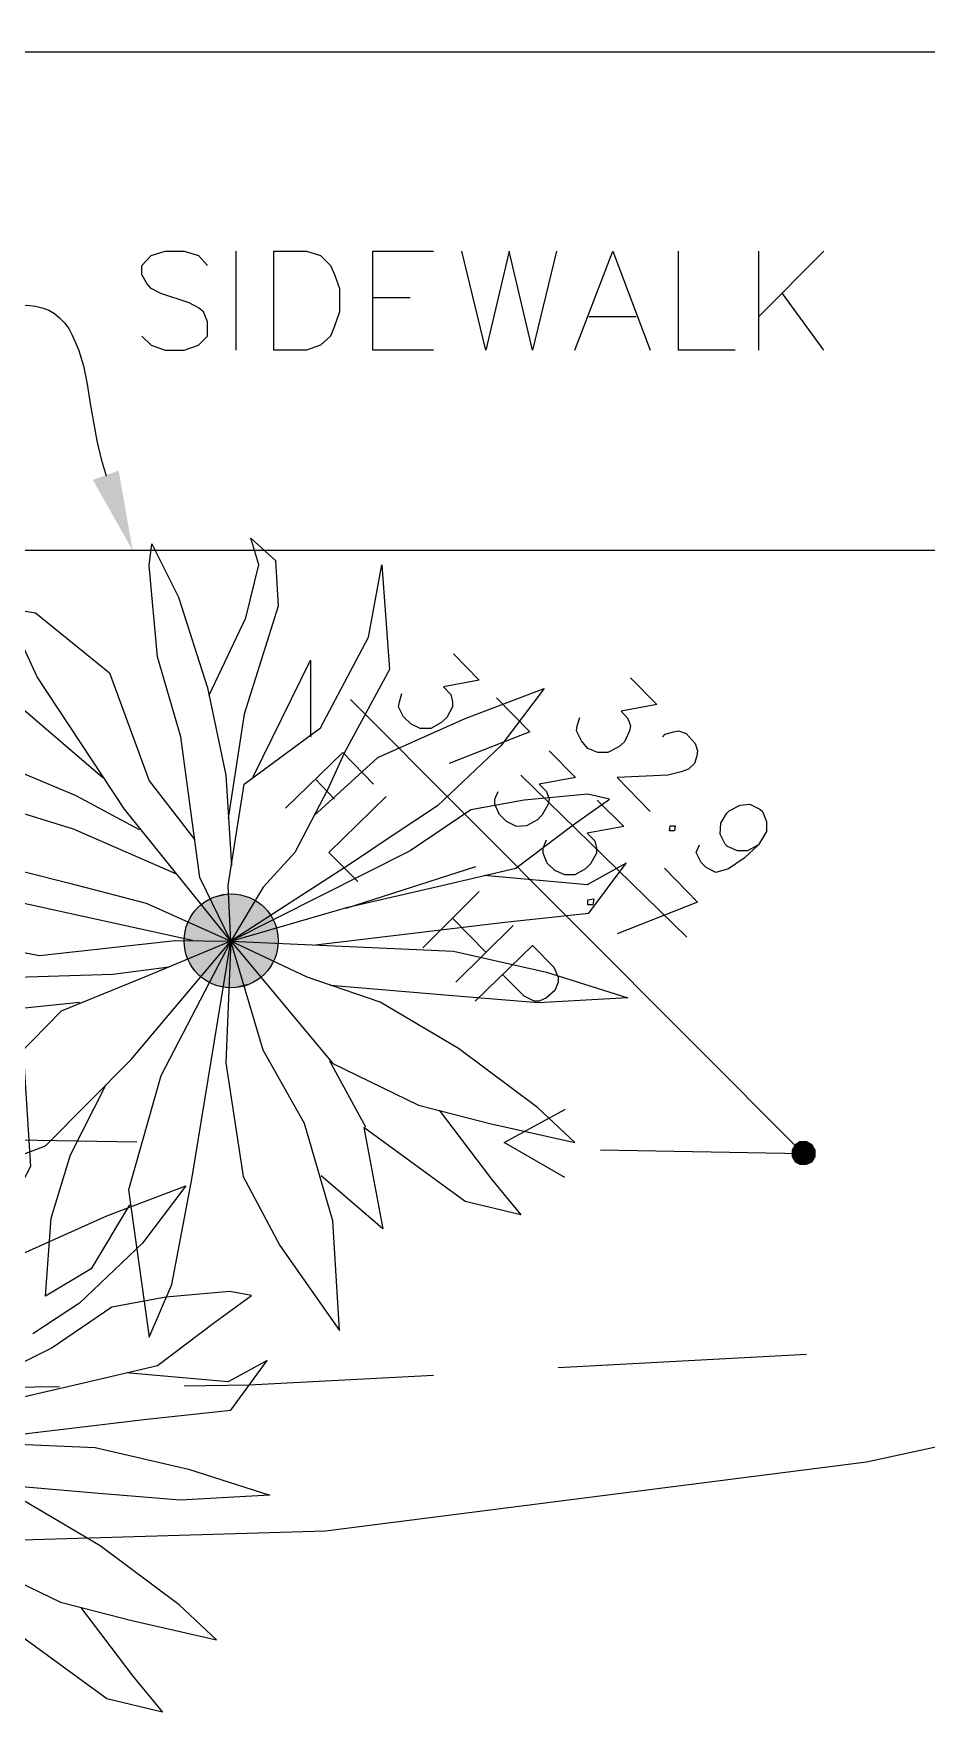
# Model space of a CAD drawing. Header units: millimetres. Extents: x -419 to 20046, y -14642 to 2638.
# Drawn here: x 9.318 to 10.213, y 8.367 to 10.064 of the extents above; entities that cross this region are included whole.
import ezdxf

# ---------------------------------------------------------------- set-up
doc = ezdxf.new("R2010")
doc.units = ezdxf.units.MM
for name, color, linetype in [('PDF11_----LN02', 7, 'Continuous'), ('PDF11_----LN03', 7, 'Continuous'), ('PDF11_----TX00', 7, 'Continuous'), ('PDF11_PR-swale', 7, 'Continuous'), ('PDF11_PRPN$PRPNCW', 7, 'Continuous'), ('PDF11_PRPN$PRPNSW', 7, 'Continuous')]:
    doc.layers.add(name, color=color, linetype=linetype)
doc.layers.add('PDF11_0', color=7, linetype='Continuous', true_color=0xb3b3b3)
doc.layers.add('PDF11_EXTO$EXLSTR', color=7, linetype='Continuous', true_color=0xb3b3b3)

msp = doc.modelspace()

# ---------------------------------------------------------------- hatches: boundary and pattern name
at = {"layer": 'PDF11_0', "transparency": 33554559}
for points in [[(9.4174, 9.5458), (9.4033, 9.6258), (9.3774, 9.6166)], [(10.0816, 8.9507), (10.0783, 8.9449), (10.09, 8.9415)], [(10.09, 8.9415), (10.0783, 8.9449), (10.0783, 8.9382)], [(10.09, 8.9415), (10.0783, 8.9382), (10.0816, 8.9324)], [(10.09, 8.9415), (10.0866, 8.954), (10.0816, 8.9507)], [(10.0816, 8.9324), (10.0866, 8.9299), (10.09, 8.9415)], [(10.09, 8.9415), (10.0933, 8.954), (10.0866, 8.954)], [(10.09, 8.9415), (10.0866, 8.9299), (10.0933, 8.9299)], [(10.0991, 8.9507), (10.0933, 8.954), (10.09, 8.9415)], [(10.09, 8.9415), (10.1025, 8.9449), (10.0991, 8.9507)], [(10.09, 8.9415), (10.1025, 8.9382), (10.1025, 8.9449)], [(10.0991, 8.9324), (10.1025, 8.9382), (10.09, 8.9415)], [(10.09, 8.9415), (10.0933, 8.9299), (10.0991, 8.9324)]]:
    msp.add_hatch(color=7, dxfattribs=at).paths.add_polyline_path(points)
at = {"layer": 'PDF11_EXTO$EXLSTR', "transparency": 33554559}
for points in [[(9.5366, 9.1966), (9.4799, 9.1849), (9.4766, 9.1816)], [(9.5366, 9.1966), (9.4766, 9.1816), (9.5408, 9.1941)], [(9.5324, 9.1982), (9.4824, 9.1882), (9.4799, 9.1849)], [(9.5324, 9.1982), (9.4799, 9.1849), (9.5366, 9.1966)], [(9.5283, 9.1999), (9.4866, 9.1916), (9.4824, 9.1882)], [(9.5283, 9.1999), (9.4824, 9.1882), (9.5324, 9.1982)], [(9.5241, 9.2007), (9.4899, 9.1941), (9.4866, 9.1916)], [(9.5241, 9.2007), (9.4866, 9.1916), (9.5283, 9.1999)], [(9.5191, 9.2016), (9.4941, 9.1966), (9.4899, 9.1941)], [(9.5191, 9.2016), (9.4899, 9.1941), (9.5241, 9.2007)], [(9.5149, 9.2016), (9.4974, 9.1982), (9.4941, 9.1966)], [(9.5149, 9.2016), (9.4941, 9.1966), (9.5191, 9.2016)], [(9.5066, 9.2007), (9.5091, 9.2016), (9.4974, 9.1982)], [(9.5091, 9.2016), (9.4974, 9.1982), (9.5149, 9.2016)], [(9.5558, 9.1782), (9.4691, 9.1607), (9.4683, 9.1566)], [(9.5558, 9.1782), (9.4683, 9.1566), (9.5583, 9.1741)], [(9.5508, 9.1857), (9.4708, 9.1699), (9.4691, 9.1649)], [(9.5508, 9.1857), (9.4691, 9.1649), (9.5541, 9.1824)], [(9.5541, 9.1824), (9.4691, 9.1649), (9.4691, 9.1607)], [(9.5541, 9.1824), (9.4691, 9.1607), (9.5558, 9.1782)], [(9.5483, 9.1891), (9.4724, 9.1741), (9.4708, 9.1699)], [(9.5483, 9.1891), (9.4708, 9.1699), (9.5508, 9.1857)], [(9.5441, 9.1916), (9.4749, 9.1782), (9.4724, 9.1741)], [(9.5441, 9.1916), (9.4724, 9.1741), (9.5483, 9.1891)], [(9.5408, 9.1941), (9.4766, 9.1816), (9.4749, 9.1782)], [(9.5408, 9.1941), (9.4749, 9.1782), (9.5441, 9.1916)], [(9.5583, 9.1741), (9.4683, 9.1566), (9.4683, 9.1516)], [(9.5583, 9.1741), (9.4683, 9.1516), (9.5599, 9.1699)], [(9.5599, 9.1699), (9.4683, 9.1516), (9.4691, 9.1474)], [(9.5599, 9.1699), (9.4691, 9.1474), (9.5616, 9.1657)], [(9.5616, 9.1657), (9.4691, 9.1474), (9.4699, 9.1432)], [(9.5616, 9.1657), (9.4699, 9.1432), (9.5624, 9.1616)], [(9.5624, 9.1616), (9.4699, 9.1432), (9.4708, 9.1382)], [(9.5624, 9.1616), (9.4708, 9.1382), (9.5624, 9.1574)], [(9.5624, 9.1574), (9.4708, 9.1382), (9.4724, 9.1349)], [(9.5624, 9.1574), (9.4724, 9.1349), (9.5624, 9.1524)], [(9.5624, 9.1524), (9.4724, 9.1349), (9.4749, 9.1307)], [(9.5624, 9.1524), (9.4749, 9.1307), (9.5624, 9.1482)], [(9.5624, 9.1482), (9.4749, 9.1307), (9.4774, 9.1266)], [(9.5624, 9.1482), (9.4774, 9.1266), (9.5616, 9.1432)], [(9.5616, 9.1432), (9.4774, 9.1266), (9.4799, 9.1232)], [(9.5616, 9.1432), (9.4799, 9.1232), (9.5599, 9.1391)], [(9.5599, 9.1391), (9.4799, 9.1232), (9.4833, 9.1199)], [(9.5599, 9.1391), (9.4833, 9.1199), (9.5583, 9.1349)], [(9.5583, 9.1349), (9.4833, 9.1199), (9.4866, 9.1174)], [(9.5583, 9.1349), (9.4866, 9.1174), (9.5566, 9.1307)], [(9.5566, 9.1307), (9.4866, 9.1174), (9.4908, 9.1149)], [(9.5566, 9.1307), (9.4908, 9.1149), (9.5541, 9.1274)], [(9.5541, 9.1274), (9.4908, 9.1149), (9.4941, 9.1124)], [(9.5541, 9.1274), (9.4941, 9.1124), (9.5516, 9.1241)], [(9.5516, 9.1241), (9.4941, 9.1124), (9.4983, 9.1107)], [(9.5516, 9.1241), (9.4983, 9.1107), (9.5483, 9.1207)], [(9.5483, 9.1207), (9.4983, 9.1107), (9.5024, 9.1091)], [(9.5483, 9.1207), (9.5024, 9.1091), (9.5449, 9.1174)], [(9.5449, 9.1174), (9.5024, 9.1091), (9.5074, 9.1082)], [(9.5449, 9.1174), (9.5074, 9.1082), (9.5408, 9.1149)], [(9.5408, 9.1149), (9.5074, 9.1082), (9.5116, 9.1074)], [(9.5408, 9.1149), (9.5116, 9.1074), (9.5374, 9.1124)], [(9.5374, 9.1124), (9.5116, 9.1074), (9.5166, 9.1074)], [(9.5374, 9.1124), (9.5166, 9.1074), (9.5316, 9.1099)], [(9.5166, 9.1074), (9.5208, 9.1074), (9.5316, 9.1099)], [(9.5316, 9.1099), (9.5208, 9.1074), (9.5291, 9.1091)]]:
    msp.add_hatch(color=256, dxfattribs=at).paths.add_polyline_path(points)

# ---------------------------------------------------------------- linework, layer by layer
at = {"layer": 'PDF11_----LN02', "lineweight": 18}
for points in [[(3.0344, 13.4869), (3.1044, 13.2036), (3.2261, 12.6085), (3.3619, 12.1201), (3.5311, 11.6534), (3.762, 11.1034), (3.9461, 10.6859), (4.2545, 10.1366), (4.4437, 9.8083), (4.667, 9.4974), (4.777, 9.3974), (4.9721, 9.2882), (5.3429, 9.1149), (5.7963, 8.9649), (6.0763, 8.8982), (7.0289, 8.7565), (8.1348, 8.5615), (8.7415, 8.5373), (9.6108, 8.5632), (10.1533, 8.6324), (10.5392, 8.7157), (10.74, 8.7507), (10.7925, 8.7524)], [(10.0933, 8.7399), (9.8441, 8.7265)], [(9.3441, 8.7074), (9.0941, 8.704)], [(9.7191, 8.719), (9.5341, 8.709), (9.4691, 8.7082)]]:
    msp.add_lwpolyline(points, dxfattribs=at)
at = {"layer": 'PDF11_----LN03', "lineweight": 30}
msp.add_lwpolyline([(9.9733, 9.1582), (9.8066, 9.3207)], dxfattribs=at)
at = {"layer": 'PDF11_----TX00', "lineweight": 20}
for points in [[(9.7391, 9.4424), (9.7649, 9.4158), (9.7291, 9.4091), (9.7366, 9.4016), (9.7383, 9.3941), (9.7383, 9.3891), (9.7324, 9.3783), (9.7266, 9.3732), (9.7166, 9.3674), (9.7058, 9.3674), (9.6966, 9.3716), (9.6891, 9.3791), (9.6841, 9.3891), (9.6849, 9.3941), (9.6874, 9.4024)], [(9.9166, 9.4183), (9.9433, 9.3916), (9.9075, 9.3849), (9.9141, 9.3774), (9.9166, 9.3699), (9.9158, 9.3649), (9.9108, 9.3541), (9.905, 9.3491), (9.8941, 9.3432), (9.8841, 9.3432), (9.8741, 9.3474), (9.8675, 9.3549), (9.8625, 9.3649), (9.8633, 9.3699), (9.8658, 9.3783)], [(9.7824, 9.3983), (9.8158, 9.3641), (9.7349, 9.3324)], [(9.9491, 9.3591), (9.9516, 9.3616), (9.96, 9.3641), (9.965, 9.3649), (9.9725, 9.3624), (9.9816, 9.3524), (9.9841, 9.3449), (9.9833, 9.3399), (9.9808, 9.3324), (9.975, 9.3266), (9.9675, 9.3241), (9.9541, 9.3207), (9.9033, 9.3182), (9.9366, 9.2841)], [(9.5708, 9.2874), (9.6283, 9.3432), (9.6591, 9.3116)], [(9.835, 9.3449), (9.8616, 9.3182), (9.825, 9.3116), (9.8325, 9.3041), (9.835, 9.2966), (9.8341, 9.2916), (9.8283, 9.2807), (9.8233, 9.2757), (9.8125, 9.2699), (9.8025, 9.2691), (9.7925, 9.2741), (9.7849, 9.2816), (9.7808, 9.2916), (9.7808, 9.2966), (9.7841, 9.3041)], [(9.6199, 9.2966), (9.6008, 9.3166)], [(9.6433, 9.2141), (9.6141, 9.2432), (9.6716, 9.2991)], [(9.8833, 9.2957), (9.91, 9.2691), (9.8733, 9.2624), (9.8808, 9.2549), (9.8825, 9.2474), (9.8825, 9.2424), (9.8766, 9.2316), (9.8716, 9.2266), (9.8608, 9.2207), (9.8508, 9.2207), (9.8408, 9.2249), (9.8333, 9.2324), (9.8291, 9.2424), (9.8291, 9.2474), (9.8325, 9.2557)], [(10.045, 9.2507), (10.0308, 9.2374), (10.015, 9.2266), (10.0025, 9.2232), (9.9925, 9.2282), (9.9875, 9.2332), (9.9825, 9.2432), (9.9858, 9.2507)], [(9.6316, 9.1874), (9.7616, 9.2291)], [(9.9508, 9.2274), (9.9841, 9.1932), (9.9033, 9.1616)], [(9.7083, 9.1474), (9.7649, 9.2041)], [(9.7716, 9.1432), (9.7383, 9.1774)], [(9.7416, 9.1132), (9.7991, 9.1699)], [(9.7608, 9.0941), (9.8183, 9.1499), (9.84, 9.1282), (9.8441, 9.1182), (9.8441, 9.1132), (9.8408, 9.1049), (9.8325, 9.0974), (9.825, 9.0941), (9.82, 9.0941), (9.81, 9.0991), (9.7883, 9.1207)]]:
    msp.add_lwpolyline(points, dxfattribs=at)
for points in [[(10.0341, 9.2449), (10.0241, 9.2449), (10.0141, 9.2491), (10.0116, 9.2516), (10.0066, 9.2616), (10.0075, 9.2724), (10.0133, 9.2824), (10.0158, 9.2849), (10.0266, 9.2907), (10.0366, 9.2916), (10.0466, 9.2866), (10.0491, 9.2841), (10.0533, 9.2741), (10.0533, 9.2641), (10.045, 9.2507)], [(9.9616, 9.2699), (9.9608, 9.2649), (9.9558, 9.2649), (9.9566, 9.2699)], [(9.88, 9.1966), (9.8791, 9.1907), (9.8741, 9.1907), (9.8741, 9.1957)]]:
    msp.add_lwpolyline(points, close=True, dxfattribs=at)
at = {"layer": 'PDF11_0', "color": 7, "lineweight": 20}
for points in [[(9.2432, 9.7866), (9.2599, 9.7874), (9.2949, 9.7908), (9.3116, 9.7916), (9.3199, 9.7908), (9.3266, 9.7891), (9.3332, 9.7866), (9.3391, 9.7833), (9.3441, 9.7791), (9.3491, 9.7741), (9.3532, 9.7683), (9.3566, 9.7616), (9.3632, 9.7474), (9.3682, 9.7308), (9.3716, 9.7124), (9.3749, 9.6933), (9.3816, 9.6558), (9.3858, 9.6374), (9.3908, 9.6208)], [(9.6358, 9.3966), (10.09, 8.9415)]]:
    msp.add_lwpolyline(points, dxfattribs=at)
at = {"layer": 'PDF11_EXTO$EXLSTR', "lineweight": 18}
for points in [[(9.4608, 9.2216), (9.3582, 9.2666), (9.2657, 9.2949), (9.1982, 9.3174), (9.1574, 9.3399), (9.2016, 9.2791), (9.2649, 9.2349), (9.3541, 9.2124), (9.4308, 9.1924), (9.5158, 9.1541), (9.4849, 9.2182), (9.4658, 9.3591), (9.4424, 9.4391), (9.4341, 9.5308), (9.4366, 9.5524), (9.4633, 9.4991), (9.4924, 9.4083), (9.5108, 9.3207), (9.5166, 9.2299)], [(9.4941, 9.4008), (9.5308, 9.4783), (9.5441, 9.5316), (9.5358, 9.5583), (9.5608, 9.5358), (9.5633, 9.4899), (9.5291, 9.3816), (9.5133, 9.2774)], [(9.4774, 9.1549), (9.2991, 9.1941), (9.1932, 9.2324), (9.0991, 9.2074), (9.2149, 9.1607), (9.3241, 9.1399), (9.4599, 9.1549), (9.5158, 9.1541), (9.4091, 9.2866), (9.3216, 9.4191), (9.2899, 9.4883), (9.3199, 9.4833), (9.3941, 9.4233), (9.4341, 9.3149), (9.4799, 9.2557)], [(9.5383, 9.3191), (9.5958, 9.4358), (9.5958, 9.3591)], [(9.5991, 9.2799), (9.6633, 9.3382), (9.7508, 9.3774), (9.83, 9.4074), (9.7866, 9.3499), (9.7233, 9.2899), (9.6766, 9.2591), (9.6358, 9.2316), (9.5158, 9.1541), (9.4291, 9.1182), (9.3457, 9.0841), (9.3024, 9.0399)], [(9.4241, 9.2657), (9.3607, 9.2999), (9.2449, 9.3482), (9.1941, 9.3974), (9.3049, 9.3891), (9.3874, 9.3182)], [(9.6008, 9.1507), (9.7908, 9.1732), (9.875, 9.1824), (9.9125, 9.2324), (9.8733, 9.2107), (9.7699, 9.2199)], [(9.2349, 8.9132), (9.3299, 8.949), (9.4158, 9.0357), (9.5158, 9.1541), (9.5108, 9.0324), (9.5283, 8.9182), (9.5649, 8.849), (9.6249, 8.764), (9.6183, 8.874), (9.5899, 8.9716), (9.5483, 9.0449), (9.5158, 9.1541), (9.7391, 9.1441), (9.8325, 9.1232), (9.9141, 9.0974), (9.8241, 9.0924), (9.7424, 9.0991), (9.6158, 9.1099)], [(9.4541, 9.1282), (9.3974, 9.1207), (9.2899, 9.1174), (9.1941, 9.1299), (9.1149, 9.1324), (9.1374, 9.1257), (9.1716, 9.0982), (9.2116, 9.0774), (9.3641, 9.0932)], [(9.6149, 9.0341), (9.6508, 8.9682)], [(9.4141, 8.8899), (9.3758, 8.8257), (9.3299, 8.7982), (9.3357, 8.8765), (9.3549, 8.9399), (9.3908, 9.0107)], [(9.7249, 8.9849), (9.7774, 8.9157), (9.8066, 8.8799), (9.7508, 8.8932), (9.6491, 8.9674), (9.6683, 8.8657), (9.6066, 8.919)], [(9.3041, 8.8399), (9.3916, 8.879), (9.4708, 8.909), (9.4274, 8.8515), (9.3641, 8.7915), (9.3174, 8.7607)], [(9.2407, 8.6524), (9.4316, 8.6749), (9.5158, 8.684), (9.5524, 8.734), (9.5133, 8.7124), (9.4108, 8.7215)], [(9.1557, 8.6565), (9.3799, 8.6465), (9.4733, 8.6249), (9.5549, 8.599), (9.4649, 8.594), (9.3833, 8.6007), (9.2557, 8.6115)], [(9.3649, 8.4865), (9.4174, 8.4173), (9.4474, 8.3815), (9.3916, 8.3948), (9.2899, 8.469), (9.3082, 8.3673), (9.2474, 8.4207)]]:
    msp.add_lwpolyline(points, dxfattribs=at)
for points in [[(9.8016, 9.2274), (9.8591, 9.2707), (9.8958, 9.2966), (9.8741, 9.3016), (9.81, 9.2957), (9.7566, 9.2857), (9.6958, 9.2449), (9.5158, 9.1541), (9.5133, 9.2099), (9.5291, 9.3116), (9.6058, 9.3682), (9.6541, 9.4591), (9.6674, 9.5316), (9.6749, 9.4266), (9.6299, 9.3432), (9.6133, 9.3066), (9.5799, 9.2432), (9.5483, 9.2082), (9.5158, 9.1541), (9.6333, 9.1882), (9.7274, 9.2099)], [(9.4458, 9.0191), (9.4133, 8.9049), (9.4341, 8.7574), (9.4566, 8.8099), (9.4766, 8.9157), (9.5158, 9.1541)], [(9.6183, 9.0316), (9.7041, 8.9899), (9.7758, 8.9716), (9.8608, 8.9524), (9.8233, 8.9874), (9.7441, 9.0466), (9.6658, 9.0932), (9.5924, 9.1182), (9.5158, 9.1541)], [(9.4424, 8.729), (9.4999, 8.7724), (9.5366, 8.799), (9.5149, 8.8032), (9.4508, 8.7974), (9.3966, 8.7874), (9.3366, 8.7465), (9.1557, 8.6565), (9.1541, 8.7115), (9.1699, 8.8132), (9.2466, 8.8699), (9.2941, 8.9607), (9.3082, 9.0332), (9.3149, 8.9282), (9.2707, 8.8449), (9.2541, 8.8082), (9.2207, 8.7449), (9.1891, 8.7099), (9.1557, 8.6565), (9.2741, 8.6899), (9.3682, 8.7115)], [(9.2591, 8.5332), (9.3449, 8.4915), (9.4166, 8.4732), (9.5016, 8.454), (9.4641, 8.489), (9.3849, 8.5482), (9.3057, 8.5949), (9.2324, 8.6199), (9.1557, 8.6565)]]:
    msp.add_lwpolyline(points, close=True, dxfattribs=at)
msp.add_circle((9.5162, 9.1545), 0.0471, dxfattribs=at)
at = {"layer": 'PDF11_PR-swale', "lineweight": 13}
for points in [[(9.8508, 8.9174), (9.7899, 8.9524), (9.8516, 8.9857)], [(9.2216, 8.9565), (9.4216, 8.9532)], [(9.8866, 8.9449), (10.09, 8.9415)]]:
    msp.add_lwpolyline(points, dxfattribs=at)
at = {"layer": 'PDF11_PRPN$PRPNCW', "lineweight": 20}
for points in [[(9.4266, 9.7608), (9.4358, 9.7516), (9.4499, 9.7466), (9.4691, 9.7466), (9.4833, 9.7516), (9.4924, 9.7608), (9.4924, 9.7749), (9.4883, 9.7849), (9.4833, 9.7891), (9.4741, 9.7941), (9.4458, 9.8033), (9.4358, 9.8083), (9.4316, 9.8133), (9.4266, 9.8225), (9.4266, 9.8316), (9.4358, 9.8416), (9.4499, 9.8458), (9.4691, 9.8458), (9.4833, 9.8416), (9.4924, 9.8316)], [(9.5208, 9.8458), (9.5208, 9.7466)], [(9.7191, 9.7466), (9.6583, 9.7466), (9.6583, 9.8458), (9.7191, 9.8458)], [(9.8425, 9.8458), (9.8183, 9.7466), (9.795, 9.8458), (9.7716, 9.7466), (9.7474, 9.8458)], [(9.8608, 9.7466), (9.8991, 9.8458), (9.9366, 9.7466)], [(10.0216, 9.7466), (9.965, 9.7466), (9.965, 9.8458)], [(10.045, 9.8458), (10.045, 9.7466)], [(10.045, 9.7799), (10.1108, 9.8458)], [(9.6958, 9.7991), (9.6583, 9.7991)], [(10.1108, 9.7466), (10.0691, 9.8033)], [(9.9225, 9.7799), (9.875, 9.7799)]]:
    msp.add_lwpolyline(points, dxfattribs=at)
msp.add_lwpolyline([(9.5591, 9.8458), (9.5916, 9.8458), (9.6058, 9.8416), (9.6158, 9.8316), (9.6199, 9.8225), (9.6249, 9.8083), (9.6249, 9.7849), (9.6199, 9.7708), (9.6158, 9.7608), (9.6058, 9.7516), (9.5916, 9.7466), (9.5591, 9.7466)], close=True, dxfattribs=at)
at = {"layer": 'PDF11_PRPN$PRPNSW', "lineweight": 20}
for points in [[(10.7925, 9.5458), (7.8265, 9.5458), (7.8265, 10.5458), (8.5282, 10.5458), (8.5282, 9.5458)], [(7.8265, 10.0458), (10.7925, 10.0458)]]:
    msp.add_lwpolyline(points, dxfattribs=at)

doc.saveas('drawing.dxf')
